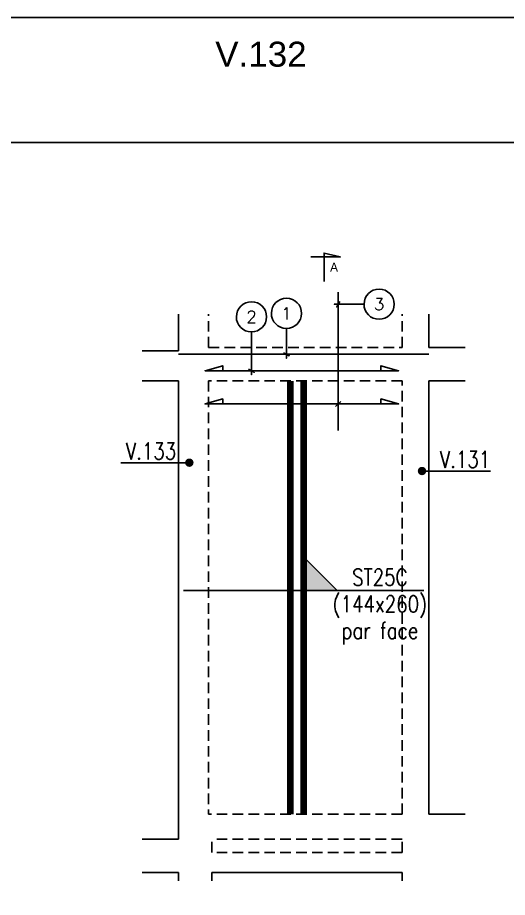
# Model space of a CAD drawing. Header units: metres. Extents: x -5618 to 118954, y -306 to 4637.
# Drawn here: x 42268 to 42562, y 1046 to 1574 of the extents above; entities that cross this region are included whole.
import ezdxf
from ezdxf.enums import TextEntityAlignment as Align

# ---------------------------------------------------------------- set-up
doc = ezdxf.new("R2010")
doc.units = ezdxf.units.M
doc.linetypes.add('CACHE', pattern=[9.524999999999999, 6.35, -3.175])
for name, color, linetype in [('COTATION', 1, 'Continuous'), ('GO-FER-HA', 140, 'Continuous'), ('GO-TEXTE', 9, 'Continuous'), ('STR_TS', 22, 'Continuous'), ('STR_TS_TXT', 7, 'Continuous'), ('STR_VOI-POT', 6, 'Continuous')]:
    doc.layers.add(name, color=color, linetype=linetype)
doc.layers.add('Kofragna_forma', color=7, linetype='Continuous', lineweight=70)
doc.styles.add('ARIAL', font='ARIAL.TTF')
doc.styles.add('Lucida', font='LSANSI.TTF')
doc.styles.add('TEXTE', font='romans.shx')
doc.styles.add('TEXTE TS', font='romans.shx', dxfattribs={"width": 0.7, "oblique": 15})

# ---------------------------------------------------------------- blocks, each defined once
blk = doc.blocks.new('ime')
at = {"layer": 'COTATION', "const_width": 2.5}
blk.add_lwpolyline([(1.25, 0, -1), (-1.25, 0, -1)], format="xyb", close=True, dxfattribs=at)
at = {"layer": 'COTATION'}
blk.add_lwpolyline([(41.09158464876236, 0), (0, 0)], dxfattribs=at)
at = {"layer": 'COTATION', "color": 7, "style": 'TEXTE TS', "width": 0.8}
blk.add_attdef('NAME', (9.079526555316988, 2), '', height=10, dxfattribs=at)
blk = doc.blocks.new('mrega')
at = {"layer": 'STR_TS_TXT', "style": 'TEXTE TS', "width": 0.8}
for tag, p in [('ST10', (14.47619047619082, 0)), ('DIM', (14.47619047619082, -16)), ('NOTE', (14.47619047619082, -32))]:
    blk.add_attdef(tag, text='', height=10, dxfattribs=at).set_placement(p, align=Align.CENTER)
blk = doc.blocks.new('A$C6F247267')
blk.add_hatch(color=256).paths.add_polyline_path([(5.684341886080801e-14, -0.1999999999999886), (-0.1999999999999886, 0), (5.684341886080801e-14, 0)])
blk.add_lwpolyline([(-0.1999999999999886, 0), (5.684341886080801e-14, 0), (5.684341886080801e-14, -0.1999999999999886), (-0.1999999999999886, 0)])

msp = doc.modelspace()

# ---------------------------------------------------------------- linework, layer by layer
msp.add_lwpolyline([(41992.09818599979, 1573.712024386547), (41992.09818599979, 913.7780243864216), (42942.00318599959, 913.7780243864216), (42942.00318599959, 1573.712024386547)], close=True)
msp.add_lwpolyline([(42942.00318599959, 1498.770781143608), (41992.09818599979, 1498.770781143608)])
at = {"layer": 'COTATION'}
msp.add_line((42458.42105036283, 1340.493759211293, 187.6881794254669), (42461.77616741594, 1343.444452924619, 187.6881794254669), dxfattribs=at)
for points, elevation in [([(42485.72946067624, 1361.809780116646), (42485.72946067624, 1364.809773846385), (42496.28710863333, 1361.809780116646), (42380.33579535009, 1361.809780116646), (42390.89344330715, 1364.809773846386), (42390.89344330715, 1361.809780116646)], 187.688179425467), ([(42485.72946067624, 1341.969106067956), (42485.72946067624, 1344.969099797696), (42496.28710863333, 1341.969106067956), (42380.33579535008, 1341.969106067957), (42390.89344330714, 1344.969099797697), (42390.89344330714, 1341.969106067957)], 187.6881794254669)]:
    msp.add_lwpolyline(points, dxfattribs=dict(at, elevation=elevation))
at = {"layer": 'GO-FER-HA'}
for points, elevation in [([(42475.5663252345, 1401.840567938735, -512.322006256741), (42475.56604919346, 1401.769857260617), (42457.69858481739, 1401.769857260614), (42460.09858481729, 1401.769857260614), (42459.2015285426, 1400.072800985753), (42460.99564109228, 1403.466913535476)], 187.688179425467), ([(42429.02348542304, 1387.20513209977, -512.322006256741), (42429.09419610116, 1387.204856058739), (42429.09419610116, 1369.337391682663), (42429.09419610116, 1371.73739168257), (42430.79125237602, 1370.840335407871), (42427.3971398263, 1372.634447957559)], 187.6881794254669), ([(42408.05481180276, 1385.152235974928, -512.322006256741), (42408.12552248088, 1385.151959933896), (42408.12552248088, 1359.409780116739), (42408.12552248088, 1361.809780116646), (42409.82257875574, 1360.912723841948), (42406.42846620602, 1362.706836391635)], 187.688179425467)]:
    msp.add_lwpolyline(points, format="xyb", dxfattribs=dict(at, elevation=elevation))
at = {"layer": 'GO-TEXTE', "elevation": 187.6881794254669, "flags": 128}
msp.add_lwpolyline([(42443.65326905149, 1430.117009507587), (42461.30100865832, 1430.11089110324), (42451.62479065351, 1432.39430202303), (42451.61788395398, 1415.472827715651)], dxfattribs=at)
at = {"layer": 'Kofragna_forma', "color": 4, "lineweight": -3}
for p, q in [((42364.33578828689, 1373.790150586634, 187.688179425467), (42364.33578828689, 1395.79015058663, 187.688179425467)), ((42514.3846086334, 1395.790150586628, 187.688179425467), (42514.3846086334, 1375.790150586633, 187.688179425467)), ((42342.54260466934, 1373.790150586633, 187.688179425467), (42364.33578828689, 1373.790150586633, 187.688179425467)), ((42536.17779225096, 1375.790150586633, 187.688179425467), (42514.3846086334, 1375.790150586633, 187.688179425467)), ((42342.54260466934, 1355.790150586633, 187.688179425467), (42364.33578828689, 1355.790150586633, 187.688179425467)), ((42364.3357882869, 1080.787650586549, 187.688179425467), (42364.33578828689, 1355.790150586634, 187.688179425467)), ((42514.3846086334, 1355.790150586633, 187.688179425467), (42514.3846086334, 1156.78765058655, 187.688179425467)), ((42536.17779225096, 1355.790150586633, 187.688179425467), (42514.3846086334, 1355.790150586633, 187.688179425467)), ((42514.38576533585, 1156.78765058655, 187.688179425467), (42514.38576533585, 1095.78765058655, 187.688179425467)), ((42536.17779225096, 1095.78765058655, 187.688179425467), (42514.3846086334, 1095.78765058655, 187.688179425467)), ((42342.54260466933, 1080.787650586549, 187.688179425467), (42364.33578828689, 1080.787650586549, 187.688179425467)), ((42342.54260466933, 1060.787650586549, 187.688179425467), (42364.33578828689, 1060.787650586549, 187.688179425467)), ((42364.33578828689, 1055.787650586549, 187.688179425467), (42364.3357882869, 1060.787650586549, 187.688179425467)), ((42498.38460157022, 1060.78765058655, 187.688179425467), (42384.43328828696, 1060.787650586549, 187.688179425467)), ((42384.43328828696, 1060.787650586549, 187.688179425467), (42384.43328828696, 1055.787650586549, 187.688179425467)), ((42498.38460157022, 1060.78765058655, 187.688179425467), (42498.38460157023, 1055.787650586549, 187.688179425467))]:
    msp.add_line(p, q, dxfattribs=at)
at = {"layer": 'Kofragna_forma', "linetype": 'CACHE', "lineweight": -3}
for p, q in [((42382.43328828696, 1375.79015058663, 187.688179425467), (42382.43328828696, 1395.79015058663, 187.688179425467)), ((42498.38460157021, 1375.79015058663, 187.688179425467), (42498.38460157021, 1395.790150586628, 187.688179425467)), ((42382.43328828696, 1375.79015058663, 187.688179425467), (42498.3845971651, 1375.79015058663, 187.688179425467)), ((42382.43328828696, 1355.787650586549, 187.688179425467), (42382.43328828696, 1095.787650586549, 187.688179425467)), ((42498.3845971651, 1355.787650586549, 187.688179425467), (42382.43328828696, 1355.787650586549, 187.688179425467)), ((42498.38460157021, 1095.78765058655, 187.688179425467), (42498.38460157021, 1355.787650586549, 187.688179425467)), ((42498.38460157021, 1095.78765058655, 187.688179425467), (42382.43328828696, 1095.787650586549, 187.688179425467)), ((42498.38460157021, 1080.78765058655, 187.688179425467), (42384.43328828696, 1080.787650586549, 187.688179425467)), ((42384.43328828696, 1072.787650586549, 187.688179425467), (42384.43328828696, 1080.787650586549, 187.688179425467)), ((42498.38460157021, 1072.78765058655, 187.688179425467), (42498.38460157021, 1080.78765058655, 187.688179425467)), ((42498.38460157021, 1072.78765058655, 187.688179425467), (42384.43328828696, 1072.787650586549, 187.688179425467))]:
    msp.add_line(p, q, dxfattribs=at)
at = {"layer": 'STR_TS', "color": 3}
msp.add_line((42367.33578828689, 1230.095139099434, 187.688179425467), (42511.3846086334, 1230.095139099436, 187.6881794254668), dxfattribs=at)
at = {"layer": 'STR_TS', "linetype": 'ByBlock', "ltscale": 2, "const_width": 4, "elevation": 187.688179425467}
msp.add_lwpolyline([(42431.37674057935, 1095.78765058655), (42431.37674057935, 1355.787650586549)], dxfattribs=at)
at = {"layer": 'STR_TS', "linetype": 'CACHE', "ltscale": 2, "const_width": 4, "elevation": 187.688179425467}
msp.add_lwpolyline([(42439.42383568498, 1095.787650586549), (42439.423835685, 1355.787650586549)], dxfattribs=at)
at = {"layer": 'STR_VOI-POT'}
for p, q in [((42460.09858192223, 1408.961880150864, 187.688179425467), (42460.09861533291, 1325.96188015087, 187.688179425467)), ((42364.33578828689, 1371.73739168257, 187.6881794254669), (42514.3846086334, 1371.737391682569, 187.688179425467))]:
    msp.add_line(p, q, dxfattribs=at)

# ---------------------------------------------------------------- block references
at = {"layer": 'COTATION'}
ref = msp.add_blockref('ime', (42370.87690494436, 1306.689300284986, 187.688179425467), dxfattribs=dict(at, xscale=-1))
ref.add_attrib('NAME', 'V.133', (42332.84499743666, 1308.689300284986, 187.688179425467), dxfattribs={"color": 7, "height": 10, "style": 'TEXTE TS', "width": 0.8})
ref = msp.add_blockref('ime', (42510.31667702542, 1301.687696369324, 187.688179425467), dxfattribs=at)
ref.add_attrib('NAME', 'V.131', (42521.05435490008, 1303.687696369324, 187.688179425467), dxfattribs={"color": 7, "height": 10, "style": 'TEXTE TS', "width": 0.8})
at = {"layer": 'STR_TS', "xscale": 100, "yscale": 100, "zscale": 100, "rotation": 180}
msp.add_blockref('A$C6F247267', (42439.42383568498, 1230.095139099434, 210.2253692050823), dxfattribs=at)
at = {"layer": 'STR_TS_TXT'}
msp.add_blockref('mrega', (42470.60788626503, 1232.934034563387, 375.3763588509335), dxfattribs=at).add_auto_attribs({'NOTE': 'par face', 'ST10': 'ST25C', 'DIM': '(144x260)'})

# ---------------------------------------------------------------- texts
at = {"style": 'ARIAL'}
msp.add_text('V.132', height=15, dxfattribs=at).set_placement((42386.40159082017, 1544.270736774371))
at = {"layer": 'GO-FER-HA', "style": 'TEXTE'}
for s, rotation, p in [('3', 359.9999999999479, (42484.62281182832, 1401.769857260597, 281.6881794254671)), ('1', 359.9999999999544, (42429.09419610118, 1396.261618693592, 281.688179425467)), ('2', 359.9999999999544, (42408.1255224809, 1394.20872256875, 281.6881794254671))]:
    msp.add_text(s, height=7.199999999999999, rotation=rotation, dxfattribs=at).set_placement(p, align=Align.MIDDLE_CENTER)
at = {"layer": 'GO-TEXTE', "linetype": 'Continuous', "style": 'Lucida'}
msp.add_text('A', height=5.319999999999999, rotation=359.9819333185179, dxfattribs=at).set_placement((42455.23505806924, 1421.320233779152, 187.6881794254669))

doc.saveas('drawing.dxf')
